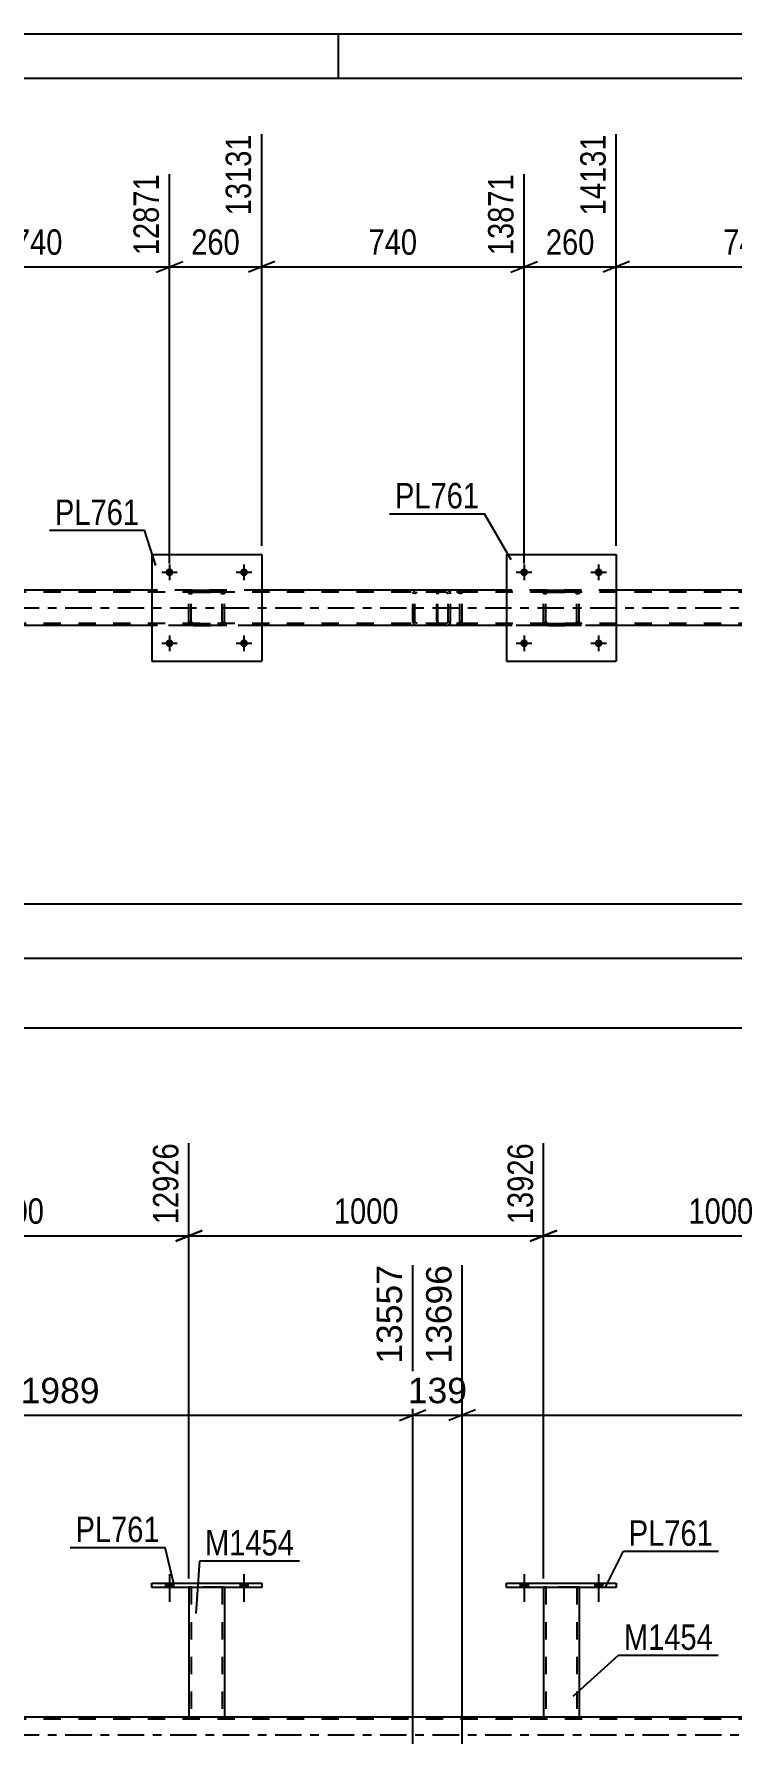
# Model space of a CAD drawing. Header units: millimetres. Extents: x -116 to 725, y -402 to 192.
# Drawn here: x 481 to 559.7, y -1 to 191.7 of the extents above; entities that cross this region are included whole.
import ezdxf

# ---------------------------------------------------------------- set-up
doc = ezdxf.new("R2010")
doc.units = ezdxf.units.MM
doc.linetypes.add('DXK_LINE_DOT2', pattern=[3.9198, 1.9599, -1.9599])
doc.linetypes.add('DXK_LINE_DOT3', pattern=[5.9187, 2.979, -0.9799, 0.9799, -0.9799])
doc.styles.add('Arial', font='ARIAL.TTF', dxfattribs={"height": 0.2})
doc.styles.add('Arial Narrow', font='ARIALN.TTF', dxfattribs={"height": 0.2})

# ---------------------------------------------------------------- blocks, each defined once
blk = doc.blocks.new('Unknown-203723422-1133')
at = {"color": 5, "linetype": 'Continuous'}
for p, q in [((725.28, 191.75), (-115.72, 191.75)), ((515.28, 186.75), (515.28, 191.75)), ((720.28, 186.75), (-110.72, 186.75))]:
    blk.add_line(p, q, dxfattribs=at)
blk = doc.blocks.new('Part-203723422-6724 - 6595')
at = {"color": 7, "linetype": 'DXK_LINE_DOT2'}
for p, q in [((679.98, 128.84), (-18.61, 128.84)), ((506.63, 129.08), (494.23, 129.08)), ((546.63, 129.08), (534.23, 129.08)), ((679.98, 125.32), (-18.61, 125.32)), ((666.63, 125.08), (8.44, 125.08)), ((506.63, 125.08), (494.23, 125.08)), ((546.63, 125.08), (534.23, 125.08))]:
    blk.add_line(p, q, dxfattribs=at)
at = {"color": 2, "linetype": 'Continuous'}
for p, q in [((494.23, 129.08), (466.63, 129.08)), ((534.23, 129.08), (506.63, 129.08)), ((574.23, 129.08), (546.63, 129.08)), ((494.23, 125.08), (466.63, 125.08)), ((534.23, 125.08), (506.63, 125.08)), ((574.23, 125.08), (546.63, 125.08))]:
    blk.add_line(p, q, dxfattribs=at)
at = {"color": 7, "linetype": 'DXK_LINE_DOT3'}
blk.add_line((-18.61, 127.08), (679.98, 127.08), dxfattribs=at)
blk = doc.blocks.new('Part-203723422-6619 - 6595')
at = {"color": 2, "linetype": 'Continuous'}
for p, q in [((534.23, 133.07), (534.23, 121.07)), ((534.23, 133.07), (546.63, 133.07)), ((546.63, 133.07), (546.63, 121.07)), ((534.23, 121.07), (546.63, 121.07))]:
    blk.add_line(p, q, dxfattribs=at)
blk = doc.blocks.new('Part-203723422-6620 - 6595')
at = {"color": 7, "linetype": 'DXK_LINE_DOT2'}
for p, q in [((538.43, 128.6), (538.46, 128.78)), ((538.46, 128.78), (538.43, 128.59)), ((538.43, 125.55), (538.43, 128.6)), ((538.67, 128.59), (538.68, 128.69)), ((538.68, 128.69), (538.67, 128.6)), ((538.67, 125.55), (538.67, 128.6)), ((538.74, 128.77), (538.68, 128.69)), ((538.68, 128.69), (538.74, 128.76)), ((538.72, 129.04), (538.91, 129.08)), ((538.91, 129.07), (538.72, 129.04)), ((538.74, 128.76), (538.81, 128.82)), ((538.81, 128.82), (538.74, 128.77)), ((538.91, 128.84), (538.81, 128.82)), ((538.81, 128.82), (538.91, 128.83)), ((538.91, 129.07), (538.91, 129.08)), ((538.91, 129.08), (541.95, 129.08)), ((538.91, 129.07), (541.95, 129.07)), ((538.91, 128.83), (538.91, 128.84)), ((541.95, 128.84), (538.91, 128.84)), ((538.91, 128.83), (541.95, 128.83)), ((541.95, 129.07), (541.95, 129.08)), ((541.95, 129.08), (542.13, 129.04)), ((542.13, 129.04), (541.95, 129.07)), ((541.95, 128.83), (541.95, 128.84)), ((542.04, 128.82), (541.95, 128.84)), ((541.95, 128.83), (542.04, 128.82)), ((542.04, 128.82), (542.12, 128.76)), ((542.12, 128.77), (542.04, 128.82)), ((542.17, 128.69), (542.12, 128.77)), ((542.12, 128.76), (542.17, 128.69)), ((542.17, 128.69), (542.19, 128.59)), ((542.19, 128.6), (542.17, 128.69)), ((542.19, 125.55), (542.19, 128.6)), ((542.39, 128.78), (542.43, 128.6)), ((542.43, 128.59), (542.39, 128.78)), ((542.43, 125.55), (542.43, 128.6)), ((538.46, 125.37), (538.43, 125.56)), ((538.43, 125.55), (538.46, 125.37)), ((538.67, 125.56), (538.68, 125.46)), ((538.68, 125.46), (538.67, 125.55)), ((538.74, 125.38), (538.68, 125.46)), ((538.68, 125.46), (538.74, 125.39)), ((538.74, 125.39), (538.81, 125.33)), ((538.81, 125.33), (538.74, 125.38)), ((538.91, 125.31), (538.81, 125.33)), ((538.81, 125.33), (538.91, 125.32)), ((538.91, 125.31), (538.91, 125.32)), ((538.91, 125.32), (541.95, 125.32)), ((538.91, 125.31), (541.95, 125.31)), ((542.04, 125.33), (541.95, 125.31)), ((541.95, 125.32), (542.04, 125.33)), ((541.95, 125.31), (541.95, 125.32)), ((542.04, 125.33), (542.12, 125.39)), ((542.12, 125.38), (542.04, 125.33)), ((542.17, 125.46), (542.12, 125.38)), ((542.12, 125.39), (542.17, 125.46)), ((542.17, 125.46), (542.19, 125.56)), ((542.19, 125.55), (542.17, 125.46)), ((542.43, 125.56), (542.39, 125.37)), ((542.39, 125.37), (542.43, 125.55)), ((538.91, 125.08), (538.72, 125.11)), ((538.72, 125.11), (538.91, 125.07)), ((538.91, 125.07), (538.91, 125.08)), ((538.91, 125.08), (541.95, 125.08)), ((538.91, 125.07), (541.95, 125.07)), ((542.13, 125.11), (541.95, 125.08)), ((541.95, 125.07), (542.13, 125.11)), ((541.95, 125.07), (541.95, 125.08))]:
    blk.add_line(p, q, dxfattribs=at)
at = {"color": 7, "linetype": 'DXK_LINE_DOT3'}
blk.add_line((540.43, 127.07), (540.43, 127.08), dxfattribs=at)
at = {"color": 7, "linetype": 'DXK_LINE_DOT2'}
for centre, start, end in [((538.91, 128.6), 112.5, 157.5), ((538.91, 128.59), 112.5, 157.5), ((541.95, 128.6), 22.5, 67.5), ((541.95, 128.59), 22.5, 67.5), ((538.91, 125.56), 202.5, 247.5), ((538.91, 125.55), 202.5, 247.5), ((541.95, 125.56), 292.5, 337.5), ((541.95, 125.55), 292.5, 337.5)]:
    blk.add_arc(centre, 0.48, start, end, dxfattribs=at)
blk = doc.blocks.new('Part-203723422-6755 - 6595')
at = {"color": 7, "linetype": 'DXK_LINE_DOT2'}
for p, q in [((526.39, 128.78), (526.37, 128.6)), ((526.37, 125.56), (526.37, 128.6)), ((526.45, 128.93), (526.39, 128.78)), ((526.54, 129.04), (526.45, 128.93)), ((526.51, 128.6), (526.52, 128.69)), ((526.51, 125.56), (526.51, 128.6)), ((526.52, 128.69), (526.55, 128.77)), ((526.64, 129.08), (526.54, 129.04)), ((526.55, 128.77), (526.59, 128.82)), ((526.59, 128.82), (526.64, 128.84)), ((530.58, 129.08), (526.64, 129.08)), ((530.58, 128.84), (526.64, 128.84)), ((527.92, 128.84), (527.92, 129.08)), ((528.93, 129.04), (528.73, 129.08)), ((528.73, 128.84), (528.83, 128.82)), ((528.83, 128.82), (528.91, 128.77)), ((528.91, 128.77), (528.97, 128.69)), ((528.97, 128.69), (528.99, 128.6)), ((528.99, 125.56), (528.99, 128.6)), ((529.2, 128.77), (529.2, 128.78)), ((529.24, 128.6), (529.2, 128.77)), ((529.24, 125.56), (529.24, 128.6)), ((526.37, 125.56), (526.39, 125.37)), ((526.39, 125.37), (526.45, 125.22)), ((526.52, 125.46), (526.51, 125.56)), ((526.55, 125.39), (526.52, 125.46)), ((526.59, 125.33), (526.55, 125.39)), ((526.64, 125.32), (526.59, 125.33)), ((530.58, 125.32), (526.64, 125.32)), ((527.92, 125.11), (527.92, 125.32)), ((528.83, 125.33), (528.73, 125.32)), ((528.91, 125.39), (528.83, 125.33)), ((528.97, 125.46), (528.91, 125.39)), ((528.99, 125.56), (528.97, 125.46)), ((529.2, 125.37), (529.24, 125.56)), ((526.45, 125.22), (526.54, 125.11)), ((526.54, 125.11), (526.64, 125.08)), ((530.58, 125.08), (526.64, 125.08)), ((527.92, 125.08), (527.92, 125.11)), ((528.73, 125.08), (528.93, 125.11))]:
    blk.add_line(p, q, dxfattribs=at)
for centre, start, end in [((528.75, 128.58), 23.8494, 68.8059), ((528.75, 125.57), 291.1941, 336.1506)]:
    blk.add_arc(centre, 0.492, start, end, dxfattribs=at)
blk = doc.blocks.new('Part-203723422-6785 - 6595')
at = {"color": 7, "linetype": 'DXK_LINE_DOT2'}
for p, q in [((527.41, 129.08), (522.02, 129.08)), ((527.41, 128.84), (522.02, 128.84)), ((523.7, 128.77), (523.66, 128.6)), ((523.66, 125.56), (523.66, 128.6)), ((523.7, 128.78), (523.7, 128.77)), ((523.92, 128.6), (523.94, 128.69)), ((523.92, 125.56), (523.92, 128.6)), ((523.94, 128.69), (523.99, 128.77)), ((524.17, 129.08), (523.98, 129.04)), ((523.99, 128.77), (524.08, 128.82)), ((524.08, 128.82), (524.17, 128.84)), ((527.6, 129.04), (527.41, 129.08)), ((527.41, 128.84), (527.51, 128.82)), ((527.51, 128.82), (527.59, 128.77)), ((527.59, 128.77), (527.64, 128.69)), ((527.64, 128.69), (527.66, 128.6)), ((527.66, 125.56), (527.66, 128.6)), ((527.88, 128.77), (527.88, 128.78)), ((527.92, 128.6), (527.88, 128.77)), ((527.92, 125.56), (527.92, 128.6)), ((527.41, 125.32), (522.02, 125.32)), ((523.66, 125.56), (523.7, 125.37)), ((523.94, 125.46), (523.92, 125.56)), ((523.99, 125.39), (523.94, 125.46)), ((524.08, 125.33), (523.99, 125.39)), ((524.17, 125.32), (524.08, 125.33)), ((527.51, 125.33), (527.41, 125.32)), ((527.59, 125.39), (527.51, 125.33)), ((527.64, 125.46), (527.59, 125.39)), ((527.66, 125.56), (527.64, 125.46)), ((527.88, 125.37), (527.92, 125.56)), ((527.41, 125.08), (522.02, 125.08)), ((523.98, 125.11), (524.17, 125.08)), ((527.41, 125.08), (527.6, 125.11))]:
    blk.add_line(p, q, dxfattribs=at)
for centre, start, end in [((524.15, 128.57), 110.7583, 155.68), ((527.43, 128.57), 24.32, 69.2417), ((524.15, 125.58), 204.32, 249.2417), ((527.43, 125.58), 290.7583, 335.68)]:
    blk.add_arc(centre, 0.496, start, end, dxfattribs=at)
blk = doc.blocks.new('Bolt-203723422-6822 - 6595')
at = {"linetype": 'Continuous'}
for points in [[(536.67, 131.08, -1), (535.79, 131.08, -1)], [(545.07, 131.08, -1), (544.19, 131.08, -1)]]:
    blk.add_hatch(color=1, dxfattribs=at).paths.add_polyline_path(points)
at = {"color": 1, "linetype": 'Continuous'}
for p, q in [((535.35, 131.08), (537.11, 131.08)), ((536.23, 131.96), (536.23, 130.2)), ((543.75, 131.08), (545.51, 131.08)), ((544.63, 131.96), (544.63, 130.2))]:
    blk.add_line(p, q, dxfattribs=at)
blk = doc.blocks.new('Bolt-203723422-6823 - 6595')
at = {"linetype": 'Continuous'}
for points in [[(536.67, 123.08, -1), (535.79, 123.08, -1)], [(545.07, 123.08, -1), (544.19, 123.08, -1)]]:
    blk.add_hatch(color=1, dxfattribs=at).paths.add_polyline_path(points)
at = {"color": 1, "linetype": 'Continuous'}
for p, q in [((536.23, 123.96), (536.23, 122.2)), ((544.63, 123.96), (544.63, 122.2)), ((535.35, 123.08), (537.11, 123.08)), ((543.75, 123.08), (545.51, 123.08))]:
    blk.add_line(p, q, dxfattribs=at)
blk = doc.blocks.new('Bolt-203723422-6824 - 6595')
at = {"linetype": 'Continuous'}
for points in [[(496.67, 131.08, -1), (495.79, 131.08, -1)], [(505.07, 131.08, -1), (504.19, 131.08, -1)]]:
    blk.add_hatch(color=1, dxfattribs=at).paths.add_polyline_path(points)
at = {"color": 1, "linetype": 'Continuous'}
for p, q in [((495.35, 131.08), (497.11, 131.08)), ((496.23, 131.96), (496.23, 130.2)), ((503.75, 131.08), (505.51, 131.08)), ((504.63, 131.96), (504.63, 130.2))]:
    blk.add_line(p, q, dxfattribs=at)
blk = doc.blocks.new('Bolt-203723422-6825 - 6595')
at = {"linetype": 'Continuous'}
for points in [[(496.67, 123.08, -1), (495.79, 123.08, -1)], [(505.07, 123.08, -1), (504.19, 123.08, -1)]]:
    blk.add_hatch(color=1, dxfattribs=at).paths.add_polyline_path(points)
at = {"color": 1, "linetype": 'Continuous'}
for p, q in [((496.23, 123.96), (496.23, 122.2)), ((504.63, 123.96), (504.63, 122.2)), ((495.35, 123.08), (497.11, 123.08)), ((503.75, 123.08), (505.51, 123.08))]:
    blk.add_line(p, q, dxfattribs=at)
blk = doc.blocks.new('Part-203723422-6847 - 6595')
at = {"color": 7, "linetype": 'DXK_LINE_DOT2'}
for p, q in [((498.43, 128.6), (498.46, 128.78)), ((498.46, 128.78), (498.43, 128.59)), ((498.43, 125.55), (498.43, 128.6)), ((498.67, 128.59), (498.68, 128.69)), ((498.68, 128.69), (498.67, 128.6)), ((498.67, 125.55), (498.67, 128.6)), ((498.74, 128.77), (498.68, 128.69)), ((498.68, 128.69), (498.74, 128.76)), ((498.72, 129.04), (498.91, 129.08)), ((498.91, 129.07), (498.72, 129.04)), ((498.74, 128.76), (498.81, 128.82)), ((498.81, 128.82), (498.74, 128.77)), ((498.91, 128.84), (498.81, 128.82)), ((498.81, 128.82), (498.91, 128.83)), ((498.91, 129.07), (498.91, 129.08)), ((498.91, 129.08), (501.95, 129.08)), ((498.91, 129.07), (501.95, 129.07)), ((498.91, 128.83), (498.91, 128.84)), ((501.95, 128.84), (498.91, 128.84)), ((498.91, 128.83), (501.95, 128.83)), ((501.95, 129.07), (501.95, 129.08)), ((501.95, 129.08), (502.13, 129.04)), ((502.13, 129.04), (501.95, 129.07)), ((501.95, 128.83), (501.95, 128.84)), ((502.04, 128.82), (501.95, 128.84)), ((501.95, 128.83), (502.04, 128.82)), ((502.04, 128.82), (502.12, 128.76)), ((502.12, 128.77), (502.04, 128.82)), ((502.17, 128.69), (502.12, 128.77)), ((502.12, 128.76), (502.17, 128.69)), ((502.17, 128.69), (502.19, 128.59)), ((502.19, 128.6), (502.17, 128.69)), ((502.19, 125.55), (502.19, 128.6)), ((502.39, 128.78), (502.43, 128.6)), ((502.43, 128.59), (502.39, 128.78)), ((502.43, 125.55), (502.43, 128.6)), ((498.46, 125.37), (498.43, 125.56)), ((498.43, 125.55), (498.46, 125.37)), ((498.67, 125.56), (498.68, 125.46)), ((498.68, 125.46), (498.67, 125.55)), ((498.74, 125.38), (498.68, 125.46)), ((498.68, 125.46), (498.74, 125.39)), ((498.74, 125.39), (498.81, 125.33)), ((498.81, 125.33), (498.74, 125.38)), ((498.91, 125.31), (498.81, 125.33)), ((498.81, 125.33), (498.91, 125.32)), ((498.91, 125.31), (498.91, 125.32)), ((498.91, 125.32), (501.95, 125.32)), ((498.91, 125.31), (501.95, 125.31)), ((502.04, 125.33), (501.95, 125.31)), ((501.95, 125.32), (502.04, 125.33)), ((501.95, 125.31), (501.95, 125.32)), ((502.04, 125.33), (502.12, 125.39)), ((502.12, 125.38), (502.04, 125.33)), ((502.17, 125.46), (502.12, 125.38)), ((502.12, 125.39), (502.17, 125.46)), ((502.17, 125.46), (502.19, 125.56)), ((502.19, 125.55), (502.17, 125.46)), ((502.43, 125.56), (502.39, 125.37)), ((502.39, 125.37), (502.43, 125.55)), ((498.91, 125.08), (498.72, 125.11)), ((498.72, 125.11), (498.91, 125.07)), ((498.91, 125.07), (498.91, 125.08)), ((498.91, 125.08), (501.95, 125.08)), ((498.91, 125.07), (501.95, 125.07)), ((502.13, 125.11), (501.95, 125.08)), ((501.95, 125.07), (502.13, 125.11)), ((501.95, 125.07), (501.95, 125.08))]:
    blk.add_line(p, q, dxfattribs=at)
at = {"color": 7, "linetype": 'DXK_LINE_DOT3'}
blk.add_line((500.43, 127.07), (500.43, 127.08), dxfattribs=at)
at = {"color": 7, "linetype": 'DXK_LINE_DOT2'}
for centre, start, end in [((498.91, 128.6), 112.5, 157.5), ((498.91, 128.59), 112.5, 157.5), ((501.95, 128.6), 22.5, 67.5), ((501.95, 128.59), 22.5, 67.5), ((498.91, 125.56), 202.5, 247.5), ((498.91, 125.55), 202.5, 247.5), ((501.95, 125.56), 292.5, 337.5), ((501.95, 125.55), 292.5, 337.5)]:
    blk.add_arc(centre, 0.48, start, end, dxfattribs=at)
blk = doc.blocks.new('Part-203723422-6873 - 6595')
at = {"color": 2, "linetype": 'Continuous'}
for p, q in [((494.23, 133.07), (494.23, 121.07)), ((494.23, 133.07), (506.63, 133.07)), ((506.63, 133.07), (506.63, 121.07)), ((494.23, 121.07), (506.63, 121.07))]:
    blk.add_line(p, q, dxfattribs=at)
blk = doc.blocks.new('Bolt-203723422-4483 - 4481')
at = {"linetype": 'Continuous'}
for points in [[(495.79, 16.64), (496.67, 16.64), (496.67, 17.12), (495.79, 17.12)], [(504.19, 16.64), (505.07, 16.64), (505.07, 17.12), (504.19, 17.12)]]:
    blk.add_hatch(color=1, dxfattribs=at).paths.add_polyline_path(points)
at = {"color": 1, "linetype": 'Continuous'}
for p, q in [((496.23, 18.12), (496.23, 15)), ((504.63, 18.12), (504.63, 15)), ((495.79, 17.12), (495.79, 16.64)), ((496.67, 17.12), (496.67, 16.64)), ((504.19, 17.12), (504.19, 16.64)), ((505.07, 17.12), (505.07, 16.64))]:
    blk.add_line(p, q, dxfattribs=at)
blk = doc.blocks.new('Bolt-203723422-4484 - 4481')
at = {"linetype": 'Continuous'}
for points in [[(495.79, 16.64), (496.67, 16.64), (496.67, 17.12), (495.79, 17.12)], [(504.19, 16.64), (505.07, 16.64), (505.07, 17.12), (504.19, 17.12)]]:
    blk.add_hatch(color=1, dxfattribs=at).paths.add_polyline_path(points)
at = {"color": 1, "linetype": 'Continuous'}
for p, q in [((496.23, 18.12), (496.23, 15)), ((504.63, 18.12), (504.63, 15)), ((495.79, 17.12), (495.79, 16.64)), ((496.67, 17.12), (496.67, 16.64)), ((504.19, 17.12), (504.19, 16.64)), ((505.07, 17.12), (505.07, 16.64))]:
    blk.add_line(p, q, dxfattribs=at)
blk = doc.blocks.new('Bolt-203723422-4491 - 4481')
at = {"linetype": 'Continuous'}
for points in [[(535.79, 16.64), (536.67, 16.64), (536.67, 17.12), (535.79, 17.12)], [(544.19, 16.64), (545.07, 16.64), (545.07, 17.12), (544.19, 17.12)]]:
    blk.add_hatch(color=1, dxfattribs=at).paths.add_polyline_path(points)
at = {"color": 1, "linetype": 'Continuous'}
for p, q in [((536.23, 18.12), (536.23, 15)), ((544.63, 18.12), (544.63, 15)), ((535.79, 17.12), (535.79, 16.64)), ((536.67, 17.12), (536.67, 16.64)), ((544.19, 17.12), (544.19, 16.64)), ((545.07, 17.12), (545.07, 16.64))]:
    blk.add_line(p, q, dxfattribs=at)
blk = doc.blocks.new('Bolt-203723422-4492 - 4481')
at = {"linetype": 'Continuous'}
for points in [[(535.79, 16.64), (536.67, 16.64), (536.67, 17.12), (535.79, 17.12)], [(544.19, 16.64), (545.07, 16.64), (545.07, 17.12), (544.19, 17.12)]]:
    blk.add_hatch(color=1, dxfattribs=at).paths.add_polyline_path(points)
at = {"color": 1, "linetype": 'Continuous'}
for p, q in [((536.23, 18.12), (536.23, 15)), ((544.63, 18.12), (544.63, 15)), ((535.79, 17.12), (535.79, 16.64)), ((536.67, 17.12), (536.67, 16.64)), ((544.19, 17.12), (544.19, 16.64)), ((545.07, 17.12), (545.07, 16.64))]:
    blk.add_line(p, q, dxfattribs=at)
blk = doc.blocks.new('Part-203723422-4608 - 4481')
at = {"color": 7, "linetype": 'DXK_LINE_DOT2'}
for p, q in [((538.43, 16.65), (538.43, 16.65)), ((538.43, 16.65), (538.43, 16.64)), ((538.43, 16.64), (538.43, 16.65)), ((538.46, 16.65), (538.43, 16.65)), ((538.43, 16.65), (538.46, 16.65)), ((538.57, 16.65), (538.46, 16.65)), ((538.46, 16.65), (538.57, 16.65)), ((538.68, 16.65), (538.57, 16.65)), ((538.57, 16.65), (538.72, 16.65)), ((538.67, 16.65), (538.67, 16.65)), ((538.67, 16.65), (538.67, 2)), ((538.68, 16.65), (538.67, 16.65)), ((538.67, 16.65), (538.68, 16.65)), ((542.13, 16.65), (538.68, 16.65)), ((538.74, 16.65), (538.68, 16.65)), ((538.68, 16.65), (538.74, 16.65)), ((542.13, 16.65), (538.72, 16.65)), ((542.04, 16.65), (538.74, 16.65)), ((538.74, 16.65), (538.81, 16.65)), ((542.12, 16.65), (538.81, 16.65)), ((542.12, 16.65), (542.04, 16.65)), ((542.17, 16.65), (542.12, 16.65)), ((542.12, 16.65), (542.17, 16.65)), ((542.13, 16.65), (542.29, 16.65)), ((542.29, 16.65), (542.13, 16.65)), ((542.19, 16.65), (542.17, 16.65)), ((542.17, 16.65), (542.19, 16.65)), ((542.19, 16.65), (542.19, 16.65)), ((542.19, 16.65), (542.19, 2)), ((542.29, 16.65), (542.39, 16.65)), ((542.39, 16.65), (542.29, 16.65)), ((542.39, 16.65), (542.43, 16.65)), ((542.43, 16.65), (542.39, 16.65)), ((542.43, 16.65), (542.43, 16.65)), ((542.43, 16.65), (542.43, 16.64)), ((542.43, 16.64), (542.43, 16.65)), ((538.43, 2), (538.46, 2)), ((538.46, 2), (538.57, 2)), ((538.57, 2), (538.72, 2)), ((538.68, 2), (538.67, 2)), ((538.67, 2), (538.68, 2)), ((538.74, 2), (538.68, 2)), ((538.68, 2), (538.74, 2)), ((542.13, 2), (538.72, 2)), ((542.04, 2), (538.74, 2)), ((538.74, 2), (538.81, 2)), ((542.12, 2), (538.81, 2)), ((542.12, 2), (542.04, 2)), ((542.17, 2), (542.12, 2)), ((542.12, 2), (542.17, 2)), ((542.13, 2), (542.29, 2)), ((542.19, 2), (542.17, 2)), ((542.17, 2), (542.19, 2)), ((542.29, 2), (542.39, 2)), ((542.39, 2), (542.43, 2))]:
    blk.add_line(p, q, dxfattribs=at)
at = {"color": 2, "linetype": 'Continuous'}
for p, q in [((538.43, 16.64), (538.43, 2)), ((542.43, 16.64), (542.43, 2)), ((538.46, 2), (538.43, 2)), ((538.57, 2), (538.46, 2)), ((538.72, 2), (538.57, 2)), ((542.13, 2), (538.72, 2)), ((542.29, 2), (542.13, 2)), ((542.39, 2), (542.29, 2)), ((542.43, 2), (542.39, 2))]:
    blk.add_line(p, q, dxfattribs=at)
blk = doc.blocks.new('Part-203723422-4523 - 4481')
at = {"color": 2, "linetype": 'Continuous'}
for p, q in [((494.23, 16.64), (494.23, 17.12)), ((494.23, 17.12), (506.63, 17.12)), ((506.63, 16.64), (494.23, 16.64)), ((506.63, 17.12), (506.63, 16.64))]:
    blk.add_line(p, q, dxfattribs=at)
blk = doc.blocks.new('Part-203723422-4538 - 4481')
at = {"color": 7, "linetype": 'DXK_LINE_DOT2'}
for p, q in [((498.43, 16.65), (498.43, 16.65)), ((498.43, 16.65), (498.43, 16.64)), ((498.43, 16.64), (498.43, 16.65)), ((498.46, 16.65), (498.43, 16.65)), ((498.43, 16.65), (498.46, 16.65)), ((498.57, 16.65), (498.46, 16.65)), ((498.46, 16.65), (498.57, 16.65)), ((498.68, 16.65), (498.57, 16.65)), ((498.57, 16.65), (498.72, 16.65)), ((498.67, 16.65), (498.67, 16.65)), ((498.67, 16.65), (498.67, 2)), ((498.68, 16.65), (498.67, 16.65)), ((498.67, 16.65), (498.68, 16.65)), ((502.13, 16.65), (498.68, 16.65)), ((498.74, 16.65), (498.68, 16.65)), ((498.68, 16.65), (498.74, 16.65)), ((502.13, 16.65), (498.72, 16.65)), ((502.04, 16.65), (498.74, 16.65)), ((498.74, 16.65), (498.81, 16.65)), ((502.12, 16.65), (498.81, 16.65)), ((502.12, 16.65), (502.04, 16.65)), ((502.17, 16.65), (502.12, 16.65)), ((502.12, 16.65), (502.17, 16.65)), ((502.13, 16.65), (502.29, 16.65)), ((502.29, 16.65), (502.13, 16.65)), ((502.19, 16.65), (502.17, 16.65)), ((502.17, 16.65), (502.19, 16.65)), ((502.19, 16.65), (502.19, 16.65)), ((502.19, 16.65), (502.19, 2)), ((502.29, 16.65), (502.39, 16.65)), ((502.39, 16.65), (502.29, 16.65)), ((502.39, 16.65), (502.43, 16.65)), ((502.43, 16.65), (502.39, 16.65)), ((502.43, 16.65), (502.43, 16.65)), ((502.43, 16.65), (502.43, 16.64)), ((502.43, 16.64), (502.43, 16.65)), ((498.43, 2), (498.46, 2)), ((498.46, 2), (498.57, 2)), ((498.57, 2), (498.72, 2)), ((498.68, 2), (498.67, 2)), ((498.67, 2), (498.68, 2)), ((498.74, 2), (498.68, 2)), ((498.68, 2), (498.74, 2)), ((502.13, 2), (498.72, 2)), ((502.04, 2), (498.74, 2)), ((498.74, 2), (498.81, 2)), ((502.17, 2), (498.81, 2)), ((502.12, 2), (502.04, 2)), ((502.17, 2), (502.12, 2)), ((502.13, 2), (502.29, 2)), ((502.19, 2), (502.17, 2)), ((502.17, 2), (502.19, 2)), ((502.29, 2), (502.39, 2)), ((502.39, 2), (502.43, 2))]:
    blk.add_line(p, q, dxfattribs=at)
at = {"color": 2, "linetype": 'Continuous'}
for p, q in [((498.43, 16.64), (498.43, 2)), ((502.43, 16.64), (502.43, 2)), ((498.46, 2), (498.43, 2)), ((498.57, 2), (498.46, 2)), ((498.72, 2), (498.57, 2)), ((502.13, 2), (498.72, 2)), ((502.29, 2), (502.13, 2)), ((502.39, 2), (502.29, 2)), ((502.43, 2), (502.39, 2))]:
    blk.add_line(p, q, dxfattribs=at)
blk = doc.blocks.new('Part-203723422-4603 - 4481')
at = {"color": 2, "linetype": 'Continuous'}
for p, q in [((534.23, 16.64), (534.23, 17.12)), ((534.23, 17.12), (546.63, 17.12)), ((546.63, 16.64), (534.23, 16.64)), ((546.63, 17.12), (546.63, 16.64))]:
    blk.add_line(p, q, dxfattribs=at)
blk = doc.blocks.new('Part-203723422-4764 - 4481')
at = {"color": 2, "linetype": 'Continuous'}
for p, q in [((498.43, 2), (462.43, 2)), ((538.43, 2), (502.43, 2)), ((578.43, 2), (542.43, 2))]:
    blk.add_line(p, q, dxfattribs=at)
at = {"color": 7, "linetype": 'DXK_LINE_DOT2'}
for p, q in [((502.43, 2), (498.43, 2)), ((542.43, 2), (538.43, 2)), ((679.98, 1.76), (-18.61, 1.76))]:
    blk.add_line(p, q, dxfattribs=at)
at = {"color": 7, "linetype": 'DXK_LINE_DOT3'}
blk.add_line((-18.61, 0), (679.98, 0), dxfattribs=at)
blk = doc.blocks.new('StraightDimension-203723422-7280 - 6595')
at = {"color": 7, "linetype": 'Continuous'}
blk.add_line((-18.61, 87.58), (679.98, 87.58), dxfattribs=at)
blk = doc.blocks.new('StraightDimension-203723422-16732 - 6595')
at = {"color": 7, "linetype": 'Continuous'}
for p, q in [((466.63, 134.07), (466.63, 180.47)), ((496.23, 132.08), (496.23, 175.97)), ((468.13, 166.13), (465.13, 164.93)), ((494.73, 164.93), (497.73, 166.13)), ((466.63, 165.53), (496.23, 165.53))]:
    blk.add_line(p, q, dxfattribs=at)
at = {"color": 0, "linetype": 'Continuous'}
blk.add_wipeout([(495.63, 176.57), (491.43, 176.57), (491.43, 166.23), (495.63, 166.23)], dxfattribs=at)
at = {"color": 0}
blk.add_wipeout([(484.77, 166.28), (484.77, 170.48), (478.08, 170.48), (478.08, 166.28)], dxfattribs=at)
at = {"color": 3, "linetype": 'Continuous', "style": 'Arial Narrow'}
blk.add_text('12871', height=2.863, rotation=90.0002, dxfattribs=at).set_placement((495.03, 166.83))
at = {"color": 3, "style": 'Arial Narrow'}
blk.add_text('740', height=2.863, dxfattribs=at).set_placement((478.68, 166.88))
blk = doc.blocks.new('StraightDimension-203723422-7175 - 6595')
at = {"color": 7, "linetype": 'Continuous'}
blk.add_line((-19.25, 79.71), (679.98, 79.71), dxfattribs=at)
blk = doc.blocks.new('StraightDimension-203723422-7321 - 6595')
at = {"color": 7, "linetype": 'Continuous'}
blk.add_line((96.96, 93.71), (679.98, 93.71), dxfattribs=at)
blk = doc.blocks.new('StraightDimension-203723422-16728 - 6595')
at = {"color": 7, "linetype": 'Continuous'}
for p, q in [((546.63, 134.07), (546.63, 180.47)), ((576.23, 132.08), (576.23, 175.97)), ((548.13, 166.13), (545.13, 164.93)), ((574.73, 164.93), (577.73, 166.13)), ((546.63, 165.53), (576.23, 165.53))]:
    blk.add_line(p, q, dxfattribs=at)
at = {"color": 0, "linetype": 'Continuous'}
blk.add_wipeout([(575.63, 176.57), (571.43, 176.57), (571.43, 166.23), (575.63, 166.23)], dxfattribs=at)
at = {"color": 0}
blk.add_wipeout([(564.77, 166.28), (564.77, 170.48), (558.08, 170.48), (558.08, 166.28)], dxfattribs=at)
at = {"color": 3, "linetype": 'Continuous', "style": 'Arial Narrow'}
blk.add_text('14871', height=2.863, rotation=90.0002, dxfattribs=at).set_placement((575.03, 166.83))
at = {"color": 3, "style": 'Arial Narrow'}
blk.add_text('740', height=2.863, dxfattribs=at).set_placement((558.68, 166.88))
blk = doc.blocks.new('StraightDimension-203723422-16729 - 6595')
at = {"color": 7, "linetype": 'Continuous'}
for p, q in [((546.63, 134.07), (546.63, 180.47)), ((536.23, 132.08), (536.23, 175.97)), ((534.73, 164.93), (537.73, 166.13)), ((548.13, 166.13), (545.13, 164.93)), ((536.23, 165.53), (546.63, 165.53))]:
    blk.add_line(p, q, dxfattribs=at)
at = {"color": 0}
blk.add_wipeout([(544.77, 166.28), (544.77, 170.48), (538.08, 170.48), (538.08, 166.28)], dxfattribs=at)
at = {"color": 0, "linetype": 'Continuous'}
blk.add_wipeout([(546.03, 181.07), (541.83, 181.07), (541.83, 170.73), (546.03, 170.73)], dxfattribs=at)
at = {"color": 3, "linetype": 'Continuous', "style": 'Arial Narrow'}
blk.add_text('14131', height=2.863, rotation=90.0002, dxfattribs=at).set_placement((545.43, 171.33))
at = {"color": 3, "style": 'Arial Narrow'}
blk.add_text('260', height=2.863, dxfattribs=at).set_placement((538.68, 166.88))
blk = doc.blocks.new('StraightDimension-203723422-16730 - 6595')
at = {"color": 7, "linetype": 'Continuous'}
for p, q in [((506.63, 134.07), (506.63, 180.47)), ((536.23, 132.08), (536.23, 175.97)), ((508.13, 166.13), (505.13, 164.93)), ((534.73, 164.93), (537.73, 166.13)), ((506.63, 165.53), (536.23, 165.53))]:
    blk.add_line(p, q, dxfattribs=at)
at = {"color": 0, "linetype": 'Continuous'}
blk.add_wipeout([(535.63, 176.57), (531.43, 176.57), (531.43, 166.23), (535.63, 166.23)], dxfattribs=at)
at = {"color": 0}
blk.add_wipeout([(524.77, 166.28), (524.77, 170.48), (518.08, 170.48), (518.08, 166.28)], dxfattribs=at)
at = {"color": 3, "linetype": 'Continuous', "style": 'Arial Narrow'}
blk.add_text('13871', height=2.863, rotation=90.0002, dxfattribs=at).set_placement((535.03, 166.83))
at = {"color": 3, "style": 'Arial Narrow'}
blk.add_text('740', height=2.863, dxfattribs=at).set_placement((518.68, 166.88))
blk = doc.blocks.new('StraightDimension-203723422-16731 - 6595')
at = {"color": 7, "linetype": 'Continuous'}
for p, q in [((506.63, 134.07), (506.63, 180.47)), ((496.23, 132.08), (496.23, 175.97)), ((494.73, 164.93), (497.73, 166.13)), ((508.13, 166.13), (505.13, 164.93)), ((496.23, 165.53), (506.63, 165.53))]:
    blk.add_line(p, q, dxfattribs=at)
at = {"color": 0}
blk.add_wipeout([(504.77, 166.28), (504.77, 170.48), (498.08, 170.48), (498.08, 166.28)], dxfattribs=at)
at = {"color": 0, "linetype": 'Continuous'}
blk.add_wipeout([(506.03, 181.07), (501.83, 181.07), (501.83, 170.73), (506.03, 170.73)], dxfattribs=at)
at = {"color": 3, "linetype": 'Continuous', "style": 'Arial Narrow'}
blk.add_text('13131', height=2.863, rotation=90.0002, dxfattribs=at).set_placement((505.43, 171.33))
at = {"color": 3, "style": 'Arial Narrow'}
blk.add_text('260', height=2.863, dxfattribs=at).set_placement((498.68, 166.88))
blk = doc.blocks.new('StraightDimension-203723422-6194 - 4481')
at = {"color": 7, "linetype": 'Continuous'}
for p, q in [((444.1, -1), (444.1, 52.97)), ((523.66, -1), (523.66, 52.97)), ((445.6, 36.65), (442.6, 35.45)), ((522.16, 35.45), (525.16, 36.65)), ((444.1, 36.05), (523.66, 36.05))]:
    blk.add_line(p, q, dxfattribs=at)
at = {"color": 0, "linetype": 'Continuous'}
blk.add_wipeout([(523.06, 53.57), (518.86, 53.57), (518.86, 41.25), (523.06, 41.25)], dxfattribs=at)
at = {"color": 0}
blk.add_wipeout([(488.93, 36.8), (488.93, 41), (478.84, 41), (478.84, 36.8)], dxfattribs=at)
at = {"color": 3, "linetype": 'Continuous', "style": 'Arial'}
blk.add_text('13557', height=2.865, rotation=90.0002, dxfattribs=at).set_placement((522.46, 41.85))
at = {"color": 3, "style": 'Arial'}
blk.add_text('1989', height=2.865, dxfattribs=at).set_placement((479.44, 37.4))
blk = doc.blocks.new('StraightDimension-203723422-6218 - 4481')
at = {"color": 7, "linetype": 'Continuous'}
for p, q in [((523.66, -1), (523.66, 52.97)), ((529.24, -1), (529.24, 52.97)), ((522.16, 35.45), (525.16, 36.65)), ((530.74, 36.65), (527.74, 35.45)), ((523.66, 36.05), (529.24, 36.05))]:
    blk.add_line(p, q, dxfattribs=at)
at = {"color": 0}
blk.add_wipeout([(530.39, 36.8), (530.39, 41), (522.51, 41), (522.51, 36.8)], dxfattribs=at)
at = {"color": 0, "linetype": 'Continuous'}
blk.add_wipeout([(528.64, 53.57), (524.44, 53.57), (524.44, 41.25), (528.64, 41.25)], dxfattribs=at)
at = {"color": 3, "linetype": 'Continuous', "style": 'Arial'}
blk.add_text('13696', height=2.865, rotation=90.0002, dxfattribs=at).set_placement((528.04, 41.85))
at = {"color": 3, "style": 'Arial'}
blk.add_text('139', height=2.865, dxfattribs=at).set_placement((523.11, 37.4))
blk = doc.blocks.new('StraightDimension-203723422-6242 - 4481')
at = {"color": 7, "linetype": 'Continuous'}
for p, q in [((529.24, -1), (529.24, 52.97)), ((608.8, -1), (608.8, 48.47)), ((530.74, 36.65), (527.74, 35.45)), ((607.3, 35.45), (610.3, 36.65)), ((529.24, 36.05), (608.8, 36.05))]:
    blk.add_line(p, q, dxfattribs=at)
at = {"color": 0, "linetype": 'Continuous'}
blk.add_wipeout([(608.2, 49.07), (604, 49.07), (604, 36.75), (608.2, 36.75)], dxfattribs=at)
at = {"color": 0}
blk.add_wipeout([(574.06, 36.8), (574.06, 41), (563.97, 41), (563.97, 36.8)], dxfattribs=at)
at = {"color": 3, "linetype": 'Continuous', "style": 'Arial'}
blk.add_text('15685', height=2.865, rotation=90.0002, dxfattribs=at).set_placement((607.6, 37.35))
at = {"color": 3, "style": 'Arial'}
blk.add_text('1989', height=2.865, dxfattribs=at).set_placement((564.57, 37.4))
blk = doc.blocks.new('StraightDimension-203723422-17561 - 4481')
at = {"color": 7, "linetype": 'Continuous'}
for p, q in [((538.43, 17.65), (538.43, 66.72)), ((578.43, 17.65), (578.43, 66.72)), ((539.93, 56.88), (536.93, 55.68)), ((538.43, 56.28), (578.43, 56.28)), ((576.93, 55.68), (579.93, 56.88))]:
    blk.add_line(p, q, dxfattribs=at)
at = {"color": 0, "linetype": 'Continuous'}
blk.add_wipeout([(577.83, 67.32), (573.63, 67.32), (573.63, 56.98), (577.83, 56.98)], dxfattribs=at)
at = {"color": 0}
blk.add_wipeout([(562.68, 57.03), (562.68, 61.23), (554.17, 61.23), (554.17, 57.03)], dxfattribs=at)
at = {"color": 3, "linetype": 'Continuous', "style": 'Arial Narrow'}
blk.add_text('14926', height=2.863, rotation=90.0002, dxfattribs=at).set_placement((577.23, 57.58))
at = {"color": 3, "style": 'Arial Narrow'}
blk.add_text('1000', height=2.863, dxfattribs=at).set_placement((554.77, 57.63))
blk = doc.blocks.new('StraightDimension-203723422-17562 - 4481')
at = {"color": 7, "linetype": 'Continuous'}
for p, q in [((498.43, 17.65), (498.43, 66.72)), ((538.43, 17.65), (538.43, 66.72)), ((499.93, 56.88), (496.93, 55.68)), ((498.43, 56.28), (538.43, 56.28)), ((536.93, 55.68), (539.93, 56.88))]:
    blk.add_line(p, q, dxfattribs=at)
at = {"color": 0, "linetype": 'Continuous'}
blk.add_wipeout([(537.83, 67.32), (533.63, 67.32), (533.63, 56.98), (537.83, 56.98)], dxfattribs=at)
at = {"color": 0}
blk.add_wipeout([(522.68, 57.03), (522.68, 61.23), (514.17, 61.23), (514.17, 57.03)], dxfattribs=at)
at = {"color": 3, "linetype": 'Continuous', "style": 'Arial Narrow'}
blk.add_text('13926', height=2.863, rotation=90.0002, dxfattribs=at).set_placement((537.23, 57.58))
at = {"color": 3, "style": 'Arial Narrow'}
blk.add_text('1000', height=2.863, dxfattribs=at).set_placement((514.77, 57.63))
blk = doc.blocks.new('StraightDimension-203723422-17563 - 4481')
at = {"color": 7, "linetype": 'Continuous'}
for p, q in [((458.43, 17.65), (458.43, 66.72)), ((498.43, 17.65), (498.43, 66.72)), ((459.93, 56.88), (456.93, 55.68)), ((458.43, 56.28), (498.43, 56.28)), ((496.93, 55.68), (499.93, 56.88))]:
    blk.add_line(p, q, dxfattribs=at)
at = {"color": 0, "linetype": 'Continuous'}
blk.add_wipeout([(497.83, 67.32), (493.63, 67.32), (493.63, 56.98), (497.83, 56.98)], dxfattribs=at)
at = {"color": 0}
blk.add_wipeout([(482.68, 57.03), (482.68, 61.23), (474.17, 61.23), (474.17, 57.03)], dxfattribs=at)
at = {"color": 3, "linetype": 'Continuous', "style": 'Arial Narrow'}
blk.add_text('12926', height=2.863, rotation=90.0002, dxfattribs=at).set_placement((497.23, 57.58))
at = {"color": 3, "style": 'Arial Narrow'}
blk.add_text('1000', height=2.863, dxfattribs=at).set_placement((474.77, 57.63))
blk = doc.blocks.new('Mark-203723422-6615 - 6595')
at = {"color": 0}
blk.add_wipeout([(531.16, 138.29), (531.16, 141.29), (521.66, 141.29), (521.66, 138.29)], dxfattribs=at)
blk.add_wipeout([(531.16, 138.29), (531.16, 141.29), (521.66, 141.29), (521.66, 138.29)], dxfattribs=at)
at = {"color": 30, "linetype": 'Continuous'}
for p in [(521.06, 137.69), (534.76, 132.49)]:
    blk.add_line(p, (531.76, 137.69), dxfattribs=at)
at = {"color": 3, "style": 'Arial Narrow'}
blk.add_text('PL761', height=2.863, dxfattribs=at).set_placement((521.66, 138.29))
blk = doc.blocks.new('Mark-203723422-6869 - 6595')
at = {"color": 0}
blk.add_wipeout([(492.81, 136.42), (492.81, 139.42), (483.31, 139.42), (483.31, 136.42)], dxfattribs=at)
blk.add_wipeout([(492.81, 136.42), (492.81, 139.42), (483.31, 139.42), (483.31, 136.42)], dxfattribs=at)
at = {"color": 30, "linetype": 'Continuous'}
for p in [(482.71, 135.82), (494.7, 131.84)]:
    blk.add_line(p, (493.41, 135.82), dxfattribs=at)
at = {"color": 3, "style": 'Arial Narrow'}
blk.add_text('PL761', height=2.863, dxfattribs=at).set_placement((483.31, 136.42))
blk = doc.blocks.new('Mark-203723422-4519 - 4481')
at = {"color": 0}
blk.add_wipeout([(495.14, 21.74), (495.14, 24.74), (485.63, 24.74), (485.63, 21.74)], dxfattribs=at)
blk.add_wipeout([(495.14, 21.74), (495.14, 24.74), (485.63, 24.74), (485.63, 21.74)], dxfattribs=at)
at = {"color": 30, "linetype": 'Continuous'}
for p in [(485.03, 21.14), (496.72, 17.02)]:
    blk.add_line(p, (495.74, 21.14), dxfattribs=at)
at = {"color": 3, "style": 'Arial Narrow'}
blk.add_text('PL761', height=2.863, dxfattribs=at).set_placement((485.63, 21.74))
blk = doc.blocks.new('Mark-203723422-4534 - 4481')
at = {"color": 0}
blk.add_wipeout([(510.29, 20.24), (510.29, 23.24), (500.24, 23.24), (500.24, 20.24)], dxfattribs=at)
blk.add_wipeout([(510.29, 20.24), (510.29, 23.24), (500.24, 23.24), (500.24, 20.24)], dxfattribs=at)
at = {"color": 30, "linetype": 'Continuous'}
for p, q in [((499.24, 13.69), (499.64, 19.64)), ((499.64, 19.64), (510.89, 19.64))]:
    blk.add_line(p, q, dxfattribs=at)
at = {"color": 3, "style": 'Arial Narrow'}
blk.add_text('M1454', height=2.863, dxfattribs=at).set_placement((500.24, 20.24))
blk = doc.blocks.new('Mark-203723422-4599 - 4481')
at = {"color": 0}
blk.add_wipeout([(557.54, 21.33), (557.54, 24.33), (548.03, 24.33), (548.03, 21.33)], dxfattribs=at)
blk.add_wipeout([(557.54, 21.33), (557.54, 24.33), (548.03, 24.33), (548.03, 21.33)], dxfattribs=at)
at = {"color": 30, "linetype": 'Continuous'}
for p, q in [((545.42, 16.67), (547.43, 20.73)), ((547.43, 20.73), (558.14, 20.73))]:
    blk.add_line(p, q, dxfattribs=at)
at = {"color": 3, "style": 'Arial Narrow'}
blk.add_text('PL761', height=2.863, dxfattribs=at).set_placement((548.03, 21.33))
blk = doc.blocks.new('Mark-203723422-4604 - 4481')
at = {"color": 0}
blk.add_wipeout([(557.53, 9.59), (557.53, 12.59), (547.48, 12.59), (547.48, 9.59)], dxfattribs=at)
blk.add_wipeout([(557.53, 9.59), (557.53, 12.59), (547.48, 12.59), (547.48, 9.59)], dxfattribs=at)
at = {"color": 30, "linetype": 'Continuous'}
for p, q in [((541.76, 4.37), (546.88, 8.99)), ((546.88, 8.99), (558.13, 8.99))]:
    blk.add_line(p, q, dxfattribs=at)
at = {"color": 3, "style": 'Arial Narrow'}
blk.add_text('M1454', height=2.863, dxfattribs=at).set_placement((547.48, 9.59))

msp = doc.modelspace()

# ---------------------------------------------------------------- block references
for name in ['Unknown-203723422-1133', 'Part-203723422-6873 - 6595', 'Part-203723422-6619 - 6595', 'Bolt-203723422-6824 - 6595', 'Bolt-203723422-6822 - 6595', 'Part-203723422-6724 - 6595', 'Part-203723422-6847 - 6595', 'Part-203723422-6785 - 6595', 'Part-203723422-6755 - 6595', 'Part-203723422-6620 - 6595', 'Bolt-203723422-6825 - 6595', 'Bolt-203723422-6823 - 6595', 'Bolt-203723422-4483 - 4481', 'Bolt-203723422-4484 - 4481', 'Bolt-203723422-4491 - 4481', 'Bolt-203723422-4492 - 4481', 'Part-203723422-4523 - 4481', 'Part-203723422-4538 - 4481', 'Part-203723422-4603 - 4481', 'Part-203723422-4608 - 4481', 'Part-203723422-4764 - 4481']:
    msp.add_blockref(name, (0, 0))

# ---------------------------------------------------------------- next in the draw order: block references
for name in ['StraightDimension-203723422-16732 - 6595', 'StraightDimension-203723422-16728 - 6595', 'StraightDimension-203723422-7280 - 6595', 'StraightDimension-203723422-6194 - 4481']:
    msp.add_blockref(name, (0, 0))

# ---------------------------------------------------------------- next in the draw order: block references
for name in ['StraightDimension-203723422-16729 - 6595', 'StraightDimension-203723422-7175 - 6595', 'StraightDimension-203723422-6218 - 4481']:
    msp.add_blockref(name, (0, 0))

# ---------------------------------------------------------------- next in the draw order: block references
for name in ['StraightDimension-203723422-16730 - 6595', 'StraightDimension-203723422-7321 - 6595', 'StraightDimension-203723422-6242 - 4481']:
    msp.add_blockref(name, (0, 0))

# ---------------------------------------------------------------- next in the draw order: block references
for name in ['StraightDimension-203723422-16731 - 6595', 'Mark-203723422-6615 - 6595', 'StraightDimension-203723422-17561 - 4481', 'Mark-203723422-4604 - 4481']:
    msp.add_blockref(name, (0, 0))

# ---------------------------------------------------------------- next in the draw order: block references
for name in ['Mark-203723422-6869 - 6595', 'StraightDimension-203723422-17562 - 4481', 'Mark-203723422-4599 - 4481']:
    msp.add_blockref(name, (0, 0))

# ---------------------------------------------------------------- next in the draw order: block references
msp.add_blockref('StraightDimension-203723422-17563 - 4481', (0, 0))

# ---------------------------------------------------------------- next in the draw order: block references
for name in ['Mark-203723422-4519 - 4481', 'Mark-203723422-4534 - 4481']:
    msp.add_blockref(name, (0, 0))

doc.saveas('drawing.dxf')
